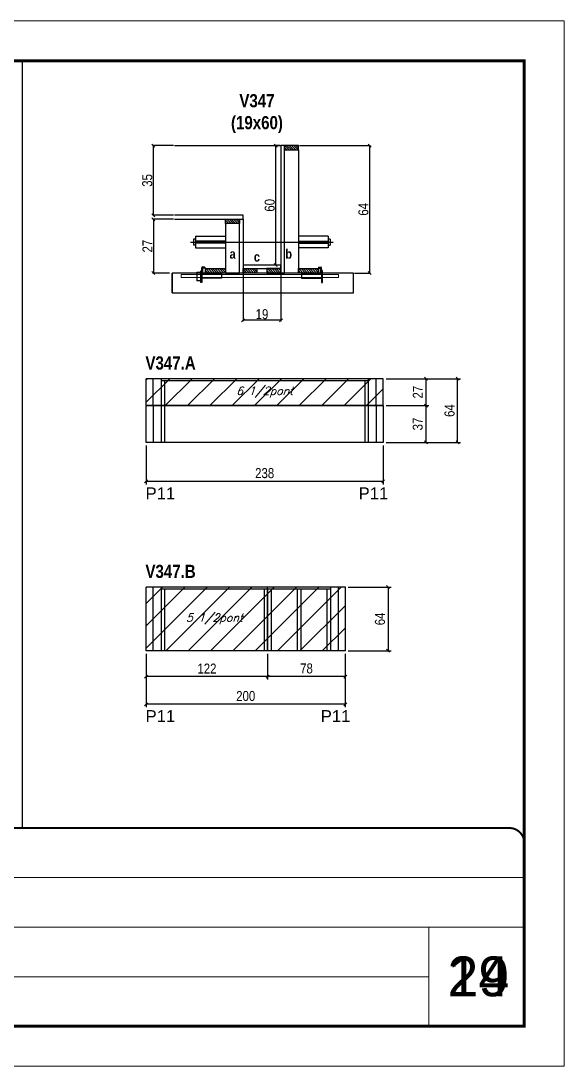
# Model space of a CAD drawing. Extents: x 3309 to 9590, y -2522 to 15424.
# Drawn here: x 7432 to 7978, y 8964 to 10014 of the extents above; entities that cross this region are included whole.
import ezdxf

# ---------------------------------------------------------------- set-up
doc = ezdxf.new("R2010")
doc.units = 0
for name, pattern in [('CONTINUO', [0]), ('DASHED', [0.75, 0.5, -0.25]), ('HIDDEN', [0.375, 0.25, -0.125])]:
    doc.linetypes.add(name, pattern=pattern)
for name, color, linetype in [('5', 5, 'Continuous'), ('barrote', 251, 'Continuous'), ('COTA', 241, 'Continuous'), ('detalhes', 4, 'Continuous'), ('NOMENCLATURA', 7, 'Continuous'), ('Painéis', 200, 'Continuous'), ('presilha', 1, 'Continuous'), ('SARR_2.2x10', 60, 'Continuous'), ('SARR_2.2x7', 40, 'Continuous'), ('SARR_3.5x7', 81, 'Continuous'), ('TENSOR', 3, 'Continuous'), ('texto', 7, 'Continuous')]:
    doc.layers.add(name, color=color, linetype=linetype)
for name, color, linetype, lineweight in [('CARIMBO', 255, 'Continuous', 9), ('CONCRETO', 251, 'Continuous', 25), ('Folhas', 255, 'Continuous', 9), ('Hachura', 251, 'Continuous', 9), ('SARRAFO DE PRESSAO', 251, 'DASHED', 9), ('SCO-___-LAJ', 2, 'Continuous', 0)]:
    doc.layers.add(name, color=color, linetype=linetype, lineweight=lineweight)
doc.styles.add('ARIAL', font='arial.ttf')
doc.styles.add('COTA TECNICA', font='techl___.ttf', dxfattribs={"height": 10})
doc.styles.add('COTA TECNICA 2X', font='techl___.ttf', dxfattribs={"height": 10})
doc.styles.add('Romans', font='romans.shx')
doc.styles.get("Standard").update_dxf_attribs({"font": 'arial.ttf'})
doc.styles.add('TECNICA', font='techb___.ttf', dxfattribs={"height": 10})
doc.dimstyles.new('PAINEL', dxfattribs={"dimtxt": 10, "dimasz": 3, "dimexe": 3, "dimexo": 3, "dimgap": 3, "dimtad": 1, "dimdec": 1, "dimzin": 12, "dimdsep": 46, "dimtxsty": 'COTA TECNICA', "dimblk1": 'OBLIQUE', "dimblk2": 'OBLIQUE', "dimsah": 1, "dimcen": 0.9, "dimclrd": 4, "dimclre": 4, "dimclrt": 240, "dimadec": 1, "dimazin": 3, "dimtfac": 1, "dimtdec": 1, "dimtmove": 0, "dimatfit": 3, "dimfxl": 1, "dimtolj": 1, "dimtzin": 12, "dimarcsym": 0})
doc.dimstyles.new('SECAO', dxfattribs={"dimscale": 0.333333, "dimtxt": 5, "dimasz": 9, "dimexe": 3, "dimexo": 3, "dimgap": 3, "dimtad": 1, "dimdec": 1, "dimlfac": 0.5, "dimzin": 12, "dimdsep": 46, "dimtxsty": 'COTA TECNICA 2X', "dimblk1": 'OBLIQUE', "dimblk2": 'OBLIQUE', "dimsah": 1, "dimcen": 0.9, "dimclrd": 4, "dimclre": 4, "dimclrt": 240, "dimadec": 1, "dimazin": 3, "dimtfac": 1, "dimtdec": 1, "dimtmove": 0, "dimatfit": 3, "dimfxl": 1, "dimtolj": 1, "dimtzin": 12, "dimarcsym": 0})
pattern_1 = [(135, (40890.9911, -113751.8887), (-1.122532015, -1.122532015), [])]

# ---------------------------------------------------------------- blocks, each defined once
blk = doc.blocks.new('9999999999')
at = {"color": 30, "linetype": 'CONTINUO'}
for p, q in [((98564.6, 34379.6), (99584, 34379.6)), ((98564.6, 34329.8), (99488, 34329.8)), ((99584, 34329.8), (99488, 34329.8)), ((99488, 34329.8), (99488, 34230.2)), ((98564.6, 34280), (99488, 34280))]:
    blk.add_line(p, q, dxfattribs=at)
at = {"color": 30, "linetype": 'CONTINUO', "const_width": 2}
blk.add_lwpolyline([(99584, 34230.2), (99584, 34414.4, 0.414214), (99569, 34429.4), (98229, 34429.4, 0.414214), (98214, 34414.4), (98214, 34245.2, 0.414214), (98229, 34230.2), (99584, 34230.2)], format="xyb", dxfattribs=at)
at = {"layer": 'Folhas'}
blk.add_lwpolyline([(98139, 34190.2), (99624, 34190.2), (99624, 35240.2), (98139, 35240.2)], close=True, dxfattribs=at)
at = {"layer": 'Folhas', "color": 30, "const_width": 3}
blk.add_lwpolyline([(98214, 34230.2), (99584, 34230.2), (99584, 35200.2), (98214, 35200.2)], close=True, dxfattribs=at)
blk = doc.blocks.new('_Oblique')
at = {"color": 0, "linetype": 'ByBlock', "lineweight": -2}
blk.add_line((-0.5, -0.5), (0.5, 0.5), dxfattribs=at)
blk = doc.blocks.new('*D1589')
at = {"layer": 'COTA', "color": 4, "lineweight": -2, "transparency": 16777216}
for p, q in [((7655.5, 9759.3), (7655.5, 9711.8)), ((7693.5, 9759.3), (7693.5, 9711.8)), ((7693.5, 9712.8), (7655.5, 9712.8))]:
    blk.add_line(p, q, dxfattribs=at)
at = {"layer": 'Defpoints', "color": 0, "transparency": 16777216}
for p in [(7655.5, 9760.3), (7693.5, 9760.3), (7655.5, 9712.8)]:
    blk.add_point(p, dxfattribs=at)
at = {"layer": 'COTA', "color": 4, "lineweight": -2, "transparency": 16777216, "xscale": 3, "yscale": 3, "zscale": 3, "rotation": 180}
blk.add_blockref('_Oblique', (7655.5, 9712.8), dxfattribs=at)
at = {"layer": 'COTA', "color": 4, "lineweight": -2, "transparency": 16777216, "xscale": 3, "yscale": 3, "zscale": 3}
blk.add_blockref('_Oblique', (7693.5, 9712.8), dxfattribs=at)
at = {"layer": 'COTA', "color": 240, "transparency": 16777216, "insert": (7674.5, 9718.9), "char_height": 10, "attachment_point": 5, "style": 'COTA TECNICA 2X'}
blk.add_mtext('\\A1;19', dxfattribs=at)
blk = doc.blocks.new('PRESILHA METÁLICA 1')
at = {"layer": 'presilha'}
for p, q in [((7.5, 10.6), (7.5, 19.9)), ((12, 21), (8.6, 21)), ((9, 11.6), (9, 18.9)), ((12, 19.5), (9.6, 19.5)), ((12, 21), (12, 19.5)), ((0, 13), (6, 13)), ((0, 13), (0, 0)), ((6, 0), (0, 0)), ((6, 15.5), (7.5, 15.5)), ((6, -2.5), (6, 15.5)), ((6, 13), (6, 0)), ((7.5, 15.5), (7.5, -2.5)), ((37.5, 4.1), (7.5, 4.1)), ((37.5, 11), (9.6, 11)), ((37.5, 11), (37.5, 4.1)), ((7.5, -2.5), (6, -2.5))]:
    blk.add_line(p, q, dxfattribs=at)
for centre, radius, start, end in [((8.6, 19.9), 1.14, 90, 180), ((9.6, 18.9), 0.57, 90, 180), ((9.6, 11.6), 0.57, 180, 270)]:
    blk.add_arc(centre, radius, start, end, dxfattribs=at)
blk = doc.blocks.new('PRESILHA METÁLICA 2')
at = {"layer": 'presilha'}
for p, q in [((-5.2, 23.5), (-5.2, 22)), ((-5.2, 23.5), (-1.9, 23.5)), ((-5.2, 22), (-2.8, 22)), ((-2.2, 14.1), (-2.2, 21.4)), ((0.8, 18), (-0.8, 18)), ((-0.8, 18), (-0.8, 0)), ((-0.8, 14.6), (-0.8, 22.4)), ((0.8, 0), (0.8, 18)), ((-30.8, 13.5), (-30.8, 6.6)), ((-30.8, 13.5), (-2.8, 13.5)), ((-30.8, 6.6), (-0.8, 6.6)), ((-0.8, 0), (0.8, 0))]:
    blk.add_line(p, q, dxfattribs=at)
for centre, radius, start, end in [((-2.8, 21.4), 0.57, 0, 90), ((-1.9, 22.4), 1.14, 0, 90), ((-2.8, 14.1), 0.57, 270, 0)]:
    blk.add_arc(centre, radius, start, end, dxfattribs=at)
blk = doc.blocks.new('*D1590')
at = {"layer": 'COTA', "color": 4, "lineweight": -2, "transparency": 16777216}
for p, q in [((7712.1, 9888.3), (7783.5, 9888.3)), ((7782.5, 9888.3), (7782.5, 9760.3)), ((7767.3, 9760.3), (7783.5, 9760.3))]:
    blk.add_line(p, q, dxfattribs=at)
at = {"layer": 'Defpoints', "color": 0, "transparency": 16777216}
for p in [(7711.1, 9888.3), (7766.3, 9760.3), (7782.5, 9760.3)]:
    blk.add_point(p, dxfattribs=at)
at = {"layer": 'COTA', "color": 4, "lineweight": -2, "transparency": 16777216, "xscale": 3, "yscale": 3, "zscale": 3}
for p, rotation in [((7782.5, 9888.3), 90), ((7782.5, 9760.3), 270)]:
    blk.add_blockref('_Oblique', p, dxfattribs=dict(at, rotation=rotation))
at = {"layer": 'COTA', "color": 240, "transparency": 16777216, "insert": (7776.4, 9824.3), "char_height": 10, "attachment_point": 5, "rotation": 90, "style": 'COTA TECNICA 2X'}
blk.add_mtext('\\A1;64', dxfattribs=at)
blk = doc.blocks.new('*D1591')
at = {"layer": 'COTA', "color": 4, "lineweight": -2, "transparency": 16777216}
for p, q in [((7585.8, 9814.3), (7564.5, 9814.3)), ((7565.5, 9814.3), (7565.5, 9760.3)), ((7581.6, 9760.3), (7564.5, 9760.3))]:
    blk.add_line(p, q, dxfattribs=at)
at = {"layer": 'Defpoints', "color": 0, "transparency": 16777216}
for p in [(7586.8, 9814.3), (7565.5, 9760.3), (7582.6, 9760.3)]:
    blk.add_point(p, dxfattribs=at)
at = {"layer": 'COTA', "color": 4, "lineweight": -2, "transparency": 16777216, "xscale": 3, "yscale": 3, "zscale": 3}
for p, rotation in [((7565.5, 9814.3), 90), ((7565.5, 9760.3), 270)]:
    blk.add_blockref('_Oblique', p, dxfattribs=dict(at, rotation=rotation))
at = {"layer": 'COTA', "color": 240, "transparency": 16777216, "insert": (7559.5, 9787.3), "char_height": 10, "attachment_point": 5, "rotation": 90, "style": 'COTA TECNICA 2X'}
blk.add_mtext('\\A1;27', dxfattribs=at)
blk = doc.blocks.new('*D1592')
at = {"layer": 'COTA', "color": 4, "lineweight": -2, "transparency": 16777216}
for p, q in [((7692.5, 9888.3), (7687.4, 9888.3)), ((7688.4, 9768.3), (7688.4, 9888.3)), ((7692.5, 9768.3), (7687.4, 9768.3))]:
    blk.add_line(p, q, dxfattribs=at)
at = {"layer": 'Defpoints', "color": 0, "transparency": 16777216}
for p in [(7688.4, 9888.3), (7693.5, 9888.3), (7693.5, 9768.3)]:
    blk.add_point(p, dxfattribs=at)
at = {"layer": 'COTA', "color": 4, "lineweight": -2, "transparency": 16777216, "xscale": 3, "yscale": 3, "zscale": 3}
for p, rotation in [((7688.4, 9888.3), 90), ((7688.4, 9768.3), 270)]:
    blk.add_blockref('_Oblique', p, dxfattribs=dict(at, rotation=rotation))
at = {"layer": 'COTA', "color": 240, "transparency": 16777216, "insert": (7682.3, 9828.3), "char_height": 10, "attachment_point": 5, "rotation": 90, "style": 'COTA TECNICA 2X'}
blk.add_mtext('\\A1;60', dxfattribs=at)
blk = doc.blocks.new('*D1593')
at = {"layer": 'COTA', "color": 4, "lineweight": -2, "transparency": 16777216}
for p, q in [((7585.8, 9888.3), (7564.5, 9888.3)), ((7565.5, 9818.3), (7565.5, 9888.3)), ((7585.8, 9818.3), (7564.5, 9818.3))]:
    blk.add_line(p, q, dxfattribs=at)
at = {"layer": 'Defpoints', "color": 0, "transparency": 16777216}
for p in [(7565.5, 9888.3), (7586.8, 9888.3), (7586.8, 9818.3)]:
    blk.add_point(p, dxfattribs=at)
at = {"layer": 'COTA', "color": 4, "lineweight": -2, "transparency": 16777216, "xscale": 3, "yscale": 3, "zscale": 3}
for p, rotation in [((7565.5, 9888.3), 90), ((7565.5, 9818.3), 270)]:
    blk.add_blockref('_Oblique', p, dxfattribs=dict(at, rotation=rotation))
at = {"layer": 'COTA', "color": 240, "transparency": 16777216, "insert": (7559.3, 9853.3), "char_height": 10, "attachment_point": 5, "rotation": 90, "style": 'COTA TECNICA 2X'}
blk.add_mtext('\\A1;35', dxfattribs=at)
blk = doc.blocks.new('*D1596')
at = {"layer": 'COTA', "color": 4, "linetype": 'ByBlock', "lineweight": -2, "transparency": 16777216}
for p, q in [((7558.2, 9587.1), (7558.2, 9547.9)), ((7796.2, 9587.1), (7796.2, 9547.9)), ((7796.2, 9550.9), (7558.2, 9550.9))]:
    blk.add_line(p, q, dxfattribs=at)
at = {"layer": 'Defpoints', "color": 0, "linetype": 'ByBlock', "transparency": 16777216}
for p in [(7558.2, 9590.1), (7796.2, 9590.1), (7558.2, 9550.9)]:
    blk.add_point(p, dxfattribs=at)
at = {"layer": 'COTA', "color": 4, "linetype": 'ByBlock', "lineweight": -2, "transparency": 16777216, "xscale": 3, "yscale": 3, "zscale": 3, "rotation": 180}
blk.add_blockref('_Oblique', (7558.2, 9550.9), dxfattribs=at)
at = {"layer": 'COTA', "color": 4, "linetype": 'ByBlock', "lineweight": -2, "transparency": 16777216, "xscale": 3, "yscale": 3, "zscale": 3}
blk.add_blockref('_Oblique', (7796.2, 9550.9), dxfattribs=at)
at = {"layer": 'COTA', "color": 240, "linetype": 'ByBlock', "transparency": 16777216, "insert": (7677.2, 9559.2), "char_height": 10, "attachment_point": 5, "style": 'COTA TECNICA'}
blk.add_mtext('\\A1;238', dxfattribs=at)
blk = doc.blocks.new('*D1597')
at = {"layer": 'COTA', "color": 4, "lineweight": -2, "transparency": 16777216}
for p, q in [((7799.2, 9654.1), (7842.1, 9654.1)), ((7839.1, 9654.1), (7839.1, 9627.1)), ((7799.2, 9627.1), (7842.1, 9627.1))]:
    blk.add_line(p, q, dxfattribs=at)
at = {"layer": 'Defpoints', "color": 0, "transparency": 16777216}
for p in [(7796.2, 9654.1), (7796.2, 9627.1), (7839.1, 9627.1)]:
    blk.add_point(p, dxfattribs=at)
at = {"layer": 'COTA', "color": 4, "lineweight": -2, "transparency": 16777216, "xscale": 3, "yscale": 3, "zscale": 3}
for p, rotation in [((7839.1, 9654.1), 90), ((7839.1, 9627.1), 270)]:
    blk.add_blockref('_Oblique', p, dxfattribs=dict(at, rotation=rotation))
at = {"layer": 'COTA', "color": 240, "transparency": 16777216, "insert": (7831, 9640.6), "char_height": 10, "attachment_point": 5, "rotation": 90, "style": 'COTA TECNICA'}
blk.add_mtext('\\A1;27', dxfattribs=at)
blk = doc.blocks.new('*D1594')
at = {"layer": 'COTA', "color": 4, "linetype": 'ByBlock', "lineweight": -2, "transparency": 16777216}
for p, q in [((7680.2, 9377.8), (7680.2, 9351.9)), ((7758.2, 9377.8), (7758.2, 9351.9)), ((7758.2, 9354.9), (7680.2, 9354.9))]:
    blk.add_line(p, q, dxfattribs=at)
at = {"layer": 'Defpoints', "color": 0, "linetype": 'ByBlock', "transparency": 16777216}
for p in [(7680.2, 9380.8), (7758.2, 9380.8), (7680.2, 9354.9)]:
    blk.add_point(p, dxfattribs=at)
at = {"layer": 'COTA', "color": 4, "linetype": 'ByBlock', "lineweight": -2, "transparency": 16777216, "xscale": 3, "yscale": 3, "zscale": 3, "rotation": 180}
blk.add_blockref('_Oblique', (7680.2, 9354.9), dxfattribs=at)
at = {"layer": 'COTA', "color": 4, "linetype": 'ByBlock', "lineweight": -2, "transparency": 16777216, "xscale": 3, "yscale": 3, "zscale": 3}
blk.add_blockref('_Oblique', (7758.2, 9354.9), dxfattribs=at)
at = {"layer": 'COTA', "color": 240, "linetype": 'ByBlock', "transparency": 16777216, "insert": (7719.2, 9363), "char_height": 10, "attachment_point": 5, "style": 'COTA TECNICA'}
blk.add_mtext('\\A1;78', dxfattribs=at)
blk = doc.blocks.new('*D1595')
at = {"layer": 'COTA', "color": 4, "linetype": 'ByBlock', "lineweight": -2, "transparency": 16777216}
for p, q in [((7558.2, 9377.8), (7558.2, 9351.9)), ((7680.2, 9377.8), (7680.2, 9351.9)), ((7680.2, 9354.9), (7558.2, 9354.9))]:
    blk.add_line(p, q, dxfattribs=at)
at = {"layer": 'Defpoints', "color": 0, "linetype": 'ByBlock', "transparency": 16777216}
for p in [(7558.2, 9380.8), (7680.2, 9380.8), (7558.2, 9354.9)]:
    blk.add_point(p, dxfattribs=at)
at = {"layer": 'COTA', "color": 4, "linetype": 'ByBlock', "lineweight": -2, "transparency": 16777216, "xscale": 3, "yscale": 3, "zscale": 3, "rotation": 180}
blk.add_blockref('_Oblique', (7558.2, 9354.9), dxfattribs=at)
at = {"layer": 'COTA', "color": 4, "linetype": 'ByBlock', "lineweight": -2, "transparency": 16777216, "xscale": 3, "yscale": 3, "zscale": 3}
blk.add_blockref('_Oblique', (7680.2, 9354.9), dxfattribs=at)
at = {"layer": 'COTA', "color": 240, "linetype": 'ByBlock', "transparency": 16777216, "insert": (7619.2, 9362.9), "char_height": 10, "attachment_point": 5, "style": 'COTA TECNICA'}
blk.add_mtext('\\A1;122', dxfattribs=at)
blk = doc.blocks.new('*D1598')
at = {"layer": 'COTA', "color": 4, "linetype": 'ByBlock', "lineweight": -2, "transparency": 16777216}
for p, q in [((7558.2, 9377.8), (7558.2, 9324.1)), ((7758.2, 9377.8), (7758.2, 9324.1)), ((7758.2, 9327.1), (7558.2, 9327.1))]:
    blk.add_line(p, q, dxfattribs=at)
at = {"layer": 'Defpoints', "color": 0, "linetype": 'ByBlock', "transparency": 16777216}
for p in [(7558.2, 9380.8), (7758.2, 9380.8), (7558.2, 9327.1)]:
    blk.add_point(p, dxfattribs=at)
at = {"layer": 'COTA', "color": 4, "linetype": 'ByBlock', "lineweight": -2, "transparency": 16777216, "xscale": 3, "yscale": 3, "zscale": 3, "rotation": 180}
blk.add_blockref('_Oblique', (7558.2, 9327.1), dxfattribs=at)
at = {"layer": 'COTA', "color": 4, "linetype": 'ByBlock', "lineweight": -2, "transparency": 16777216, "xscale": 3, "yscale": 3, "zscale": 3}
blk.add_blockref('_Oblique', (7758.2, 9327.1), dxfattribs=at)
at = {"layer": 'COTA', "color": 240, "linetype": 'ByBlock', "transparency": 16777216, "insert": (7658.2, 9335.3), "char_height": 10, "attachment_point": 5, "style": 'COTA TECNICA'}
blk.add_mtext('\\A1;200', dxfattribs=at)
blk = doc.blocks.new('*D1599')
at = {"layer": 'COTA', "color": 4, "lineweight": -2, "transparency": 16777216}
for p, q in [((7761.2, 9444.8), (7804.1, 9444.8)), ((7801.1, 9444.8), (7801.1, 9380.8)), ((7761.2, 9380.8), (7804.1, 9380.8))]:
    blk.add_line(p, q, dxfattribs=at)
at = {"layer": 'Defpoints', "color": 0, "transparency": 16777216}
for p in [(7758.2, 9444.8), (7758.2, 9380.8), (7801.1, 9380.8)]:
    blk.add_point(p, dxfattribs=at)
at = {"layer": 'COTA', "color": 4, "lineweight": -2, "transparency": 16777216, "xscale": 3, "yscale": 3, "zscale": 3}
for p, rotation in [((7801.1, 9444.8), 90), ((7801.1, 9380.8), 270)]:
    blk.add_blockref('_Oblique', p, dxfattribs=dict(at, rotation=rotation))
at = {"layer": 'COTA', "color": 240, "transparency": 16777216, "insert": (7793, 9412.8), "char_height": 10, "attachment_point": 5, "rotation": 90, "style": 'COTA TECNICA'}
blk.add_mtext('\\A1;64', dxfattribs=at)
blk = doc.blocks.new('*D1600')
at = {"layer": 'COTA', "color": 4, "lineweight": -2, "transparency": 16777216}
for p, q in [((7799.2, 9627.1), (7842.1, 9627.1)), ((7839.1, 9627.1), (7839.1, 9590.1)), ((7799.2, 9590.1), (7842.1, 9590.1))]:
    blk.add_line(p, q, dxfattribs=at)
at = {"layer": 'Defpoints', "color": 0, "transparency": 16777216}
for p in [(7796.2, 9627.1), (7796.2, 9590.1), (7839.1, 9590.1)]:
    blk.add_point(p, dxfattribs=at)
at = {"layer": 'COTA', "color": 4, "lineweight": -2, "transparency": 16777216, "xscale": 3, "yscale": 3, "zscale": 3}
for p, rotation in [((7839.1, 9627.1), 90), ((7839.1, 9590.1), 270)]:
    blk.add_blockref('_Oblique', p, dxfattribs=dict(at, rotation=rotation))
at = {"layer": 'COTA', "color": 240, "transparency": 16777216, "insert": (7830.9, 9608.6), "char_height": 10, "attachment_point": 5, "rotation": 90, "style": 'COTA TECNICA'}
blk.add_mtext('\\A1;37', dxfattribs=at)
blk = doc.blocks.new('*D1601')
at = {"layer": 'COTA', "color": 4, "lineweight": -2, "transparency": 16777216}
for p, q in [((7799.2, 9654.1), (7874, 9654.1)), ((7871, 9590.1), (7871, 9654.1)), ((7799.2, 9590.1), (7874, 9590.1))]:
    blk.add_line(p, q, dxfattribs=at)
at = {"layer": 'Defpoints', "color": 0, "transparency": 16777216}
for p in [(7796.2, 9654.1), (7871, 9654.1), (7796.2, 9590.1)]:
    blk.add_point(p, dxfattribs=at)
at = {"layer": 'COTA', "color": 4, "lineweight": -2, "transparency": 16777216, "xscale": 3, "yscale": 3, "zscale": 3}
for p, rotation in [((7871, 9654.1), 90), ((7871, 9590.1), 270)]:
    blk.add_blockref('_Oblique', p, dxfattribs=dict(at, rotation=rotation))
at = {"layer": 'COTA', "color": 240, "transparency": 16777216, "insert": (7862.9, 9622.1), "char_height": 10, "attachment_point": 5, "rotation": 90, "style": 'COTA TECNICA'}
blk.add_mtext('\\A1;64', dxfattribs=at)

msp = doc.modelspace()

# ---------------------------------------------------------------- hatches: boundary and pattern name
at = {"layer": 'Hachura', "linetype": 'ByBlock'}
h = msp.add_hatch(dxfattribs=at)
h.set_pattern_fill('ANSI31', color=256, scale=5)
h.set_pattern_definition([(45, (-1471.883, 1206.575), (-11.22532, 11.22532), [])])
h.paths.add_polyline_path([(7558.21, 9627.14), (7796.21, 9627.14), (7796.21, 9654.14), (7558.21, 9654.14)])
h.paths.add_polyline_path([(7758.21, 9380.77), (7758.21, 9444.77), (7680.21, 9444.77), (7680.21, 9380.77)])
h.paths.add_polyline_path([(7558.21, 9444.77), (7558.21, 9380.77), (7680.21, 9380.77), (7680.21, 9444.77)])
at = {"layer": 'SARR_2.2x10'}
h = msp.add_hatch(dxfattribs=at)
h.set_pattern_fill('ANSI31', color=256, scale=0.5, angle=90)
h.set_pattern_definition([(135, (40811.3911, -113751.8887), (-1.122532015, -1.122532015), [])])
h.paths.add_polyline_path([(7617.85, 9764.68), (7617.85, 9760.28), (7637.85, 9760.28), (7637.85, 9764.68)])
h = msp.add_hatch(dxfattribs=at)
h.set_pattern_fill('ANSI31', color=256, scale=0.5, angle=90)
h.set_pattern_definition([(135, (40904.5911, -113751.8887), (-1.122532015, -1.122532015), [])])
h.paths.add_polyline_path([(7711.05, 9764.68), (7711.05, 9760.28), (7731.05, 9760.28), (7731.05, 9764.68)])
at = {"layer": 'SARR_2.2x7'}
h = msp.add_hatch(dxfattribs=at)
h.set_pattern_fill('ANSI31', color=256, scale=0.5, angle=90)
h.set_pattern_definition([(135, (40825.3911, -113628.2887), (-1.122532015, -1.122532015), [])])
h.paths.add_polyline_path([(7697.05, 9888.28), (7697.05, 9883.88), (7711.05, 9883.88), (7711.05, 9888.28)])
h = msp.add_hatch(dxfattribs=at)
h.set_pattern_fill('ANSI31', color=256, scale=0.5, angle=90)
h.set_pattern_definition([(135, (40805.3911, -113702.2887), (-1.122532015, -1.122532015), [])])
h.paths.add_polyline_path([(7651.85, 9814.28), (7651.85, 9809.88), (7637.85, 9809.88), (7637.85, 9814.28)])
h = msp.add_hatch(dxfattribs=at)
h.set_pattern_fill('ANSI31', color=256, scale=0.5, angle=90)
h.set_pattern_definition(pattern_1)
h.paths.add_polyline_path([(7669.45, 9760.28), (7669.45, 9764.68), (7655.45, 9764.68), (7655.45, 9760.28)])
h = msp.add_hatch(dxfattribs=at)
h.set_pattern_fill('ANSI31', color=256, scale=0.5, angle=90)
h.set_pattern_definition(pattern_1)
h.paths.add_polyline_path([(7679.45, 9764.68), (7679.45, 9760.28), (7693.45, 9760.28), (7693.45, 9764.68)])

# ---------------------------------------------------------------- linework, layer by layer
at = {"ltscale": 3}
for p, q in [((7607.85, 9797.42), (7607.85, 9785.42)), ((7607.85, 9797.42), (7637.85, 9797.42)), ((7741.05, 9797.42), (7711.05, 9797.42)), ((7741.05, 9797.42), (7741.05, 9785.42)), ((7605.85, 9794.42), (7605.85, 9788.42)), ((7607.85, 9794.42), (7605.85, 9794.42)), ((7607.85, 9788.42), (7605.85, 9788.42)), ((7637.85, 9792.42), (7607.85, 9792.42)), ((7637.85, 9790.42), (7607.85, 9790.42)), ((7711.05, 9792.42), (7741.05, 9792.42)), ((7711.05, 9790.42), (7741.05, 9790.42)), ((7743.05, 9794.42), (7741.05, 9794.42)), ((7741.05, 9788.42), (7743.05, 9788.42)), ((7743.05, 9794.42), (7743.05, 9788.42)), ((7607.85, 9785.42), (7637.85, 9785.42)), ((7741.05, 9785.42), (7711.05, 9785.42))]:
    msp.add_line(p, q, dxfattribs=at)
at = {"layer": 'barrote'}
msp.add_lwpolyline([(7584.4, 9740.28), (7766.31, 9740.28), (7766.31, 9760.28), (7584.4, 9760.28)], close=True, dxfattribs=at)
at = {"layer": 'CONCRETO', "linetype": 'Continuous'}
msp.add_line((7586.75, 9888.28), (7693.45, 9888.28), dxfattribs=at)
at = {"layer": 'COTA'}
msp.add_line((7433.7, 9973.56), (7433.7, 9202.8), dxfattribs=at)
at = {"layer": 'detalhes', "color": 250}
msp.add_line((7584.4, 9740.28), (7584.4, 9760.28), dxfattribs=at)
at = {"layer": 'Painéis', "linetype": 'ByBlock'}
for p, q in [((7796.21, 9654.14), (7558.21, 9654.14)), ((7558.21, 9627.14), (7558.21, 9654.14)), ((7796.21, 9627.14), (7796.21, 9654.14)), ((7796.21, 9627.14), (7558.21, 9627.14)), ((7758.21, 9444.77), (7558.21, 9444.77)), ((7558.21, 9380.77), (7558.21, 9444.77)), ((7680.21, 9380.77), (7680.21, 9444.77)), ((7758.21, 9380.77), (7758.21, 9444.77)), ((7758.21, 9380.77), (7558.21, 9380.77))]:
    msp.add_line(p, q, dxfattribs=at)
at = {"layer": 'Painéis', "linetype": 'Continuous'}
for points in [[(7697.05, 9760.28), (7697.05, 9888.28), (7693.45, 9888.28), (7693.45, 9760.28)], [(7651.85, 9760.28), (7651.85, 9814.28), (7655.45, 9814.28), (7655.45, 9760.28)], [(7693.45, 9768.28), (7655.45, 9768.28), (7655.45, 9764.68), (7693.45, 9764.68)]]:
    msp.add_lwpolyline(points, close=True, dxfattribs=at)
at = {"layer": 'Painéis', "linetype": 'Continuous', "elevation": 0}
msp.add_lwpolyline([(7586.75, 9814.28), (7655.45, 9814.28), (7655.45, 9818.28), (7586.75, 9818.28)], dxfattribs=at)
at = {"layer": 'Painéis', "linetype": 'ByBlock'}
msp.add_lwpolyline([(7558.21, 9627.14), (7796.21, 9627.14), (7796.21, 9590.14), (7558.21, 9590.14)], close=True, dxfattribs=at)
at = {"layer": 'SARR_2.2x10'}
for points in [[(7617.85, 9764.68), (7637.85, 9764.68), (7637.85, 9760.28), (7617.85, 9760.28)], [(7711.05, 9764.68), (7731.05, 9764.68), (7731.05, 9760.28), (7711.05, 9760.28)]]:
    msp.add_lwpolyline(points, close=True, dxfattribs=at)
at = {"layer": 'SARR_2.2x7', "linetype": 'Continuous'}
for p, q in [((7565.21, 9627.14), (7565.21, 9654.14)), ((7781.21, 9651.94), (7573.21, 9651.94)), ((7789.21, 9627.14), (7789.21, 9654.14)), ((7565.21, 9627.14), (7565.21, 9590.14)), ((7789.21, 9627.14), (7789.21, 9590.14)), ((7565.21, 9380.77), (7565.21, 9444.77)), ((7680.21, 9442.57), (7573.21, 9442.57)), ((7743.21, 9442.57), (7680.21, 9442.57)), ((7751.21, 9380.77), (7751.21, 9444.77))]:
    msp.add_line(p, q, dxfattribs=at)
at = {"layer": 'SARR_2.2x7', "elevation": 0}
for points in [[(7711.05, 9888.28), (7697.05, 9888.28), (7697.05, 9883.88), (7711.05, 9883.88)], [(7637.85, 9814.28), (7651.85, 9814.28), (7651.85, 9809.88), (7637.85, 9809.88)]]:
    msp.add_lwpolyline(points, close=True, dxfattribs=at)
at = {"layer": 'SARR_2.2x7'}
for points in [[(7655.45, 9764.68), (7669.45, 9764.68), (7669.45, 9760.28), (7655.45, 9760.28)], [(7693.45, 9764.68), (7679.45, 9764.68), (7679.45, 9760.28), (7693.45, 9760.28)]]:
    msp.add_lwpolyline(points, close=True, dxfattribs=at)
at = {"layer": 'SARR_3.5x7'}
for p, q in [((7573.21, 9654.14), (7573.21, 9590.14)), ((7576.71, 9651.94), (7576.71, 9590.14)), ((7777.71, 9651.94), (7777.71, 9590.14)), ((7781.21, 9654.14), (7781.21, 9590.14)), ((7573.21, 9444.77), (7573.21, 9380.77)), ((7576.71, 9442.57), (7576.71, 9380.77)), ((7676.71, 9442.57), (7676.71, 9380.77)), ((7680.21, 9442.57), (7680.21, 9380.77)), ((7683.71, 9442.57), (7683.71, 9380.77)), ((7709.98, 9442.57), (7709.98, 9380.77)), ((7713.48, 9442.57), (7713.48, 9380.77)), ((7739.71, 9442.57), (7739.71, 9380.77)), ((7743.21, 9444.77), (7743.21, 9380.77))]:
    msp.add_line(p, q, dxfattribs=at)
for points in [[(7697.05, 9883.88), (7711.05, 9883.88), (7711.05, 9760.28), (7697.05, 9760.28)], [(7651.85, 9809.88), (7637.85, 9809.88), (7637.85, 9760.28), (7651.85, 9760.28)]]:
    msp.add_lwpolyline(points, close=True, dxfattribs=at)
at = {"layer": 'SCO-___-LAJ', "color": 1}
msp.add_lwpolyline([(7593.4, 9758.95), (7751.24, 9758.95), (7751.24, 9755.75), (7593.4, 9755.75)], close=True, dxfattribs=at)
at = {"layer": 'TENSOR', "linetype": 'HIDDEN', "ltscale": 0.5}
msp.add_line((7602.85, 9791.42), (7746.36, 9791.42), dxfattribs=at)

# ---------------------------------------------------------------- block references
at = {"layer": 'presilha', "xscale": 0.6666666666666666, "yscale": 0.6666666666666666, "zscale": 0.6666666666666666}
for name, p in [('PRESILHA METÁLICA 1', (7608.98, 9752.31)), ('PRESILHA METÁLICA 2', (7734.73, 9750.65))]:
    msp.add_blockref(name, p, dxfattribs=at)
at = {"layer": 'SARRAFO DE PRESSAO', "color": 6, "linetype": 'ByBlock'}
msp.add_blockref('9999999999', (-91646.11, -25226.65), dxfattribs=at)

# ---------------------------------------------------------------- texts
at = {"layer": '5', "linetype": 'Continuous'}
for p in [(7557.58, 9532.91), (7771.51, 9532.91), (7557.58, 9309.14), (7733.51, 9309.14)]:
    msp.add_text('P11', height=12, rotation=0.00004, dxfattribs=at).set_placement(p)
at = {"layer": 'CARIMBO', "style": 'ARIAL'}
for s in ['24', '19']:
    msp.add_text(s, height=40, dxfattribs=at).set_placement((7860.73, 9033.7))
at = {"layer": 'detalhes', "style": 'TECNICA'}
for s, p in [('a', (7641.98, 9774.67)), ('c', (7666.35, 9771.75)), ('b', (7697.95, 9774.66))]:
    msp.add_text(s, height=9.6, dxfattribs=at).set_placement(p)
at = {"layer": 'NOMENCLATURA', "style": 'TECNICA'}
for s, p in [('V347.A', (7557.49, 9663.32)), ('V347.B', (7557.49, 9453.96))]:
    msp.add_text(s, height=13.2, dxfattribs=at).set_placement(p)
at = {"layer": 'NOMENCLATURA', "insert": (7669.45, 9939.98), "char_height": 13.2, "attachment_point": 2, "style": 'TECNICA'}
msp.add_mtext_dynamic_manual_height_columns('V347\\P(19x60)', width=300.2766, gutter_width=1, heights=[0], dxfattribs=at)
at = {"layer": 'texto', "color": 2, "char_height": 8, "attachment_point": 5, "style": 'Romans'}
for s, insert in [('{\\Q19;\\C256;6 1/2pont}', (7677.21, 9640.64)), ('{\\Q19;\\C256;5 1/2pont}', (7626.71, 9412.77))]:
    msp.add_mtext(s, dxfattribs=dict(at, insert=insert))

# ---------------------------------------------------------------- dimensions: what is measured, and where the dimension line sits
at = {"layer": 'COTA'}
for base, p1, p2, dimstyle, picture, middle in [((7565.53, 9888.28), (7586.75, 9818.28), (7586.75, 9888.28), 'SECAO', '*D1593', (7559.32, 9853.28)), ((7688.38, 9888.28), (7693.45, 9768.28), (7693.45, 9888.28), 'SECAO', '*D1592', (7682.28, 9828.28)), ((7782.5, 9760.28, 0), (7711.05, 9888.28), (7766.27, 9760.28, 0), 'SECAO', '*D1590', (7776.4, 9824.28, 0)), ((7565.53, 9760.28, 0), (7586.75, 9814.28), (7582.64, 9760.28, 0), 'SECAO', '*D1591', (7559.46, 9787.28, 0)), ((7839.1, 9627.14), (7796.21, 9654.14), (7796.21, 9627.14), 'PAINEL', '*D1597', (7831.03, 9640.64)), ((7870.98, 9654.14), (7796.21, 9590.14), (7796.21, 9654.14), 'PAINEL', '*D1601', (7862.88, 9622.14)), ((7839.1, 9590.14), (7796.21, 9627.14), (7796.21, 9590.14), 'PAINEL', '*D1600', (7830.88, 9608.64)), ((7801.1, 9380.77), (7758.21, 9444.77), (7758.21, 9380.77), 'PAINEL', '*D1599', (7793, 9412.77))]:
    dim = msp.add_linear_dim(base=base, p1=p1, p2=p2, angle=90, dimstyle=dimstyle, dxfattribs=at)
    dim.commit()
    dim.dimension.update_dxf_attribs({"geometry": picture, "text_midpoint": middle})
dim = msp.add_linear_dim(base=(7655.45, 9712.81), p1=(7693.45, 9760.28), p2=(7655.45, 9760.28), angle=180, dimstyle='SECAO', dxfattribs=at)
dim.commit()
dim.dimension.update_dxf_attribs({"geometry": '*D1589', "text_midpoint": (7674.45, 9712.81), "dimtype": 160})
at = {"layer": 'COTA', "linetype": 'ByBlock'}
for base, p1, p2, picture, middle in [((7558.21, 9550.92), (7796.21, 9590.14), (7558.21, 9590.14), '*D1596', (7677.21, 9559.16)), ((7558.21, 9327.15), (7758.21, 9380.77), (7558.21, 9380.77), '*D1598', (7658.21, 9335.25)), ((7680.21, 9354.86), (7758.21, 9380.77), (7680.21, 9380.77), '*D1594', (7719.21, 9362.95))]:
    dim = msp.add_linear_dim(base=base, p1=p1, p2=p2, angle=180, dimstyle='PAINEL', dxfattribs=at)
    dim.commit()
    dim.dimension.update_dxf_attribs({"geometry": picture, "text_midpoint": middle})
dim = msp.add_linear_dim(base=(7558.21, 9354.86), p1=(7680.21, 9380.77), p2=(7558.21, 9380.77), angle=180, dimstyle='PAINEL', override={"dimtmove": 1}, dxfattribs=at)
dim.commit()
dim.dimension.update_dxf_attribs({"geometry": '*D1595', "text_midpoint": (7619.21, 9362.92)})

doc.saveas('drawing.dxf')
